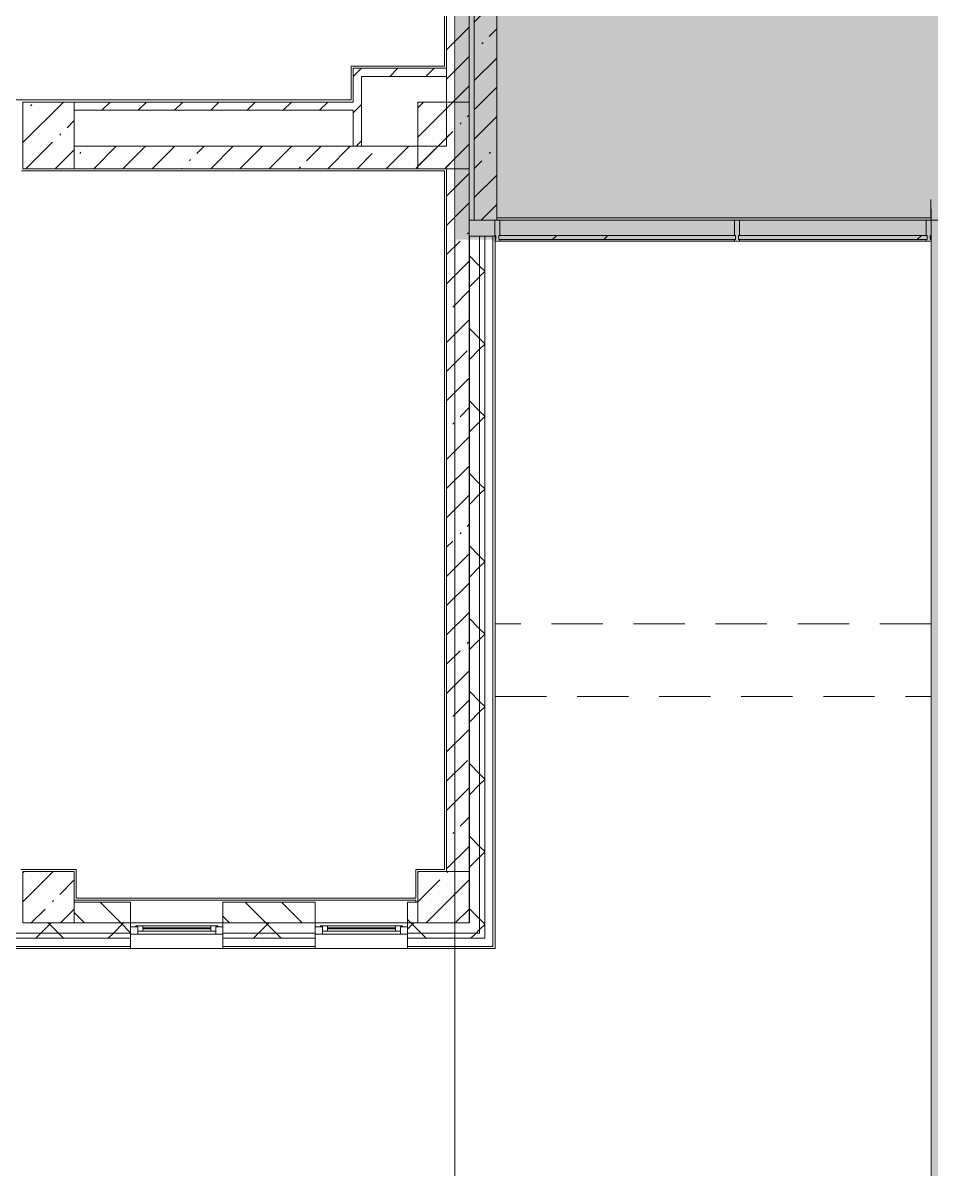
# Model space of a CAD drawing. Header units: millimetres. Extents: x -8624 to 200664, y -8553 to 29000.
# Drawn here: x 80350 to 89202, y 1150 to 12321 of the extents above; entities that cross this region are included whole.
import ezdxf

# ---------------------------------------------------------------- set-up
doc = ezdxf.new("R2010")
doc.units = ezdxf.units.MM
doc.linetypes.add('200_ШТРИХ__ш1_п0_6_', pattern=[800, 500, -300])
doc.linetypes.add('Осевая', pattern=[15875, 3175, -2381.25, 7937.5, -2381.25])
doc.layers.add('A-DETL-GENF-1', color=7, linetype='Continuous', lineweight=9, true_color=0xc0c0c0, transparency=0.4)
for name, color, linetype, lineweight in [('A-DETL-MBND-1', 7, '200_ШТРИХ__ш1_п0_6_', 9), ('A-GLAZ', 7, 'Continuous', 5), ('A-GLAZ-CURT', 7, 'Continuous', 5), ('A-GLAZ-CWMG', 7, 'Continuous', 5), ('A-WALL', 7, 'Continuous', 5), ('A-WALL-1', 7, 'Continuous', 9), ('I-WALL', 7, 'Continuous', 5), ('S-COLS', 7, 'Continuous', 5), ('Оси', 7, 'Continuous', 9), ('Оси-2', 7, 'Осевая', 9)]:
    doc.layers.add(name, color=color, linetype=linetype, lineweight=lineweight)
for name, color, linetype, lineweight, true_color in [('A-FLOR-1', 7, 'Continuous', 5, 0xb7b7b7), ('A-FLOR-2', 7, 'Continuous', 5, 0xaaaaaa), ('A-GLAZ-CURT-1', 7, 'Continuous', 5, 0x737373), ('A-GLAZ-CWMG-1', 7, 'Continuous', 5, 0x737373), ('A-GLAZ-CWMG-2', 7, 'Continuous', 5, 0x383e42), ('A-WALL-2', 7, 'Continuous', 5, 0x737373), ('I-WALL-2', 7, 'Continuous', 5, 0x737373), ('S-COLS-1', 7, 'Continuous', 5, 0x737373)]:
    doc.layers.add(name, color=color, linetype=linetype, lineweight=lineweight, true_color=true_color)
pattern_1 = [(45, (0, 0), (-285.1231, 285.1231), []), (45, (285.12, 0), (-285.1231, 285.1231), [504.031, -100.806, 16.764, -84.042])]
pattern_2 = [(45, (0, 0), (-353.5534, 353.5534), []), (135, (0, 0), (-353.5534, -353.5534), [])]
pattern_3 = [(45, (0, 0), (-176.7767, 176.7767), [])]

# ---------------------------------------------------------------- blocks, each defined once
blk = doc.blocks.new('BSC_Колонна _Прямоугольная - 500х500-V14-3_1_3_птичка копия 1')
at = {"layer": 'S-COLS'}
h = blk.add_hatch(dxfattribs=at)
h.set_pattern_fill('FP_16', color=256, style=0, pattern_type=2)
h.set_pattern_definition([(45, (-80600, -3800), (-285.1231, 285.1231), []), (45, (-80314.88, -3800), (-285.1231, 285.1231), [504.031, -100.806, 16.764, -84.042])])
h.paths.add_polyline_path([(-250, -250), (250, -250), (250, 250), (-250, 250), (-250, 42)])
for p, q in [((250, 250), (-250, 250)), ((-250, 250), (-250, -250)), ((250, -250), (250, 250)), ((-250, -250), (250, -250))]:
    blk.add_line(p, q, dxfattribs=at)
blk = doc.blocks.new('120_Окно_СКБ_1Ст - 120_Окно_СКБ_1Ст 900х2500_h_-19906774-3_1_3_птичка копия 1')
at = {"layer": 'A-GLAZ'}
for p, q in [((-450, -75), (-450, -5)), ((-450, -5), (-380, -5)), ((450, -5), (-450, -5)), ((-380, -75), (-450, -75)), ((-450, -75), (-400, -75)), ((-380, -75), (-400, -75)), ((-400, -75), (-400, -85)), ((-400, -85), (400, -85)), ((400, -85), (-400, -85)), ((-380, -5), (-380, -75)), ((380, -35), (-380, -35)), ((-380, -35), (-380, -75)), ((-330, -85), (-330, -35)), ((-330, -55), (330, -55)), ((330, -65), (-330, -65)), ((330, -85), (330, -35)), ((380, -75), (380, -5)), ((380, -5), (450, -5)), ((380, -75), (380, -35)), ((450, -75), (380, -75)), ((400, -75), (380, -75)), ((400, -75), (450, -75)), ((400, -85), (400, -75)), ((450, -5), (450, -75))]:
    blk.add_line(p, q, dxfattribs=at)
blk = doc.blocks.new('Системная панель - Стекло - 40мм-33184352-3_1_3_птичка копия 1')
at = {"layer": 'A-GLAZ-CURT'}
h = blk.add_hatch(dxfattribs=at)
h.set_pattern_fill('FP_92', color=256, style=0, pattern_type=2)
h.set_pattern_definition([(45, (-86642.5, -9710), (-1414.214, 1414.214), [1000, -3000]), (45, (-87642.5, -10210), (-1414.214, 1414.214), [3000, -1000]), (45, (-85642.5, -10710), (-1414.214, 1414.214), [1000, -3000])])
h.paths.add_polyline_path([(1153, 0), (1153, 40), (-1153, 40), (-1153, 0), (-765, 0)])
at = {"layer": 'A-GLAZ-CURT-1'}
for p, q in [((1153, 40), (-1153, 40)), ((-1153, 40), (-1153, 0)), ((-1153, 0), (1153, 0)), ((1153, 0), (1153, 40))]:
    blk.add_line(p, q, dxfattribs=at)
blk = doc.blocks.new('Системная панель - Стекло - 40мм-33184353-3_1_3_птичка копия 1')
at = {"layer": 'A-GLAZ-CURT'}
h = blk.add_hatch(dxfattribs=at)
h.set_pattern_fill('FP_93', color=256, style=0, pattern_type=2)
h.set_pattern_definition([(45, (-88744.2, -9710), (-1414.214, 1414.214), [1000, -3000]), (45, (-89744.2, -10210), (-1414.214, 1414.214), [3000, -1000]), (45, (-87744.2, -10710), (-1414.214, 1414.214), [1000, -3000])])
h.paths.add_polyline_path([(919, 0), (919, 40), (-919, 40), (-919, 0), (664, 0)])
at = {"layer": 'A-GLAZ-CURT-1'}
for p, q in [((919, 40), (-919, 40)), ((-919, 40), (-919, 0)), ((-919, 0), (919, 0)), ((919, 0), (919, 40))]:
    blk.add_line(p, q, dxfattribs=at)
blk = doc.blocks.new('Прямоугольный импост - Импост структурный с накладкой - 190мм-33184356-3_1_3_птичка копия 1')
at = {"layer": 'A-GLAZ-CWMG'}
for p, q in [((-50, 2), (-50, 17)), ((-50, 17), (0, 17)), ((0, 17), (0, 2))]:
    blk.add_line(p, q, dxfattribs=at)
at = {"layer": 'A-GLAZ-CWMG-1'}
for p, q in [((-40, 0), (-50, 0)), ((-40, -40), (-40, 0)), ((0, 0), (-10, 0)), ((-10, 0), (-10, -40)), ((-50, -190), (-50, -40)), ((-50, -40), (-40, -40)), ((-10, -40), (0, -40)), ((0, -40), (0, -190)), ((0, -190), (-50, -190))]:
    blk.add_line(p, q, dxfattribs=at)
blk = doc.blocks.new('Прямоугольный импост - Импост структурный с накладкой - 190мм-33184358-3_1_3_птичка копия 1')
at = {"layer": 'A-GLAZ-CWMG'}
for p, q in [((0, 17), (-50, 17)), ((-50, 17), (-50, 2)), ((0, 2), (0, 17))]:
    blk.add_line(p, q, dxfattribs=at)
at = {"layer": 'A-GLAZ-CWMG-1'}
for p, q in [((-50, 0), (-40, 0)), ((-40, 0), (-40, -40)), ((-10, -40), (-10, 0)), ((-10, 0), (0, 0)), ((-40, -40), (-50, -40)), ((-50, -40), (-50, -190)), ((0, -40), (-10, -40)), ((0, -190), (0, -40)), ((-50, -190), (0, -190))]:
    blk.add_line(p, q, dxfattribs=at)
blk = doc.blocks.new('Прямоугольный импост - Импост структурный с накладкой - 190мм-33184349-3_1_3_птичка копия 1')
at = {"layer": 'A-GLAZ-CWMG'}
for p, q in [((-25, 2), (-25, 17)), ((-25, 17), (25, 17)), ((25, 17), (25, 2))]:
    blk.add_line(p, q, dxfattribs=at)
at = {"layer": 'A-GLAZ-CWMG-1'}
for p, q in [((-15, 0), (-25, 0)), ((-15, -40), (-15, 0)), ((25, 0), (15, 0)), ((15, 0), (15, -40)), ((-25, -190), (-25, -40)), ((-25, -40), (-15, -40)), ((15, -40), (25, -40)), ((25, -40), (25, -190)), ((25, -190), (-25, -190))]:
    blk.add_line(p, q, dxfattribs=at)
blk = doc.blocks.new('Прямоугольный импост - Импост структурный с накладкой - 190мм-23186050-3_1_3_птичка копия 1')
at = {"layer": 'A-GLAZ-CWMG-2'}
for points in [[(85000, 10250), (87285, 10250), (87285, 10400), (85000, 10400)], [(85377, 10193), (87285, 10193), (87285, 10208), (85000, 10208), (85000, 10193)]]:
    blk.add_hatch(color=256, dxfattribs=at).paths.add_polyline_path(points)
at = {"layer": 'A-GLAZ-CWMG'}
blk.add_line((85000, 10193), (87285, 10193), dxfattribs=at)
at = {"layer": 'A-GLAZ-CWMG-1'}
blk.add_line((85000, 10400), (87285, 10400), dxfattribs=at)
blk = doc.blocks.new('Прямоугольный импост - Импост структурный с накладкой - 190мм-23186051-3_1_3_птичка копия 1')
at = {"layer": 'A-GLAZ-CWMG-2'}
for points in [[(88000, 10250), (88000, 10400), (87335, 10400), (87335, 10250)], [(88000, 10208), (88000, 10210), (87335, 10208)], [(88000, 10193), (88000, 10208), (87335, 10208), (87335, 10193)]]:
    blk.add_hatch(color=256, dxfattribs=at).paths.add_polyline_path(points)
at = {"layer": 'A-GLAZ-CWMG'}
blk.add_line((87335, 10193), (88000, 10193), dxfattribs=at)
at = {"layer": 'A-GLAZ-CWMG-1'}
blk.add_line((87335, 10400), (88000, 10400), dxfattribs=at)
blk = doc.blocks.new('Прямоугольный импост - Импост структурный с накладкой - 190мм-23186052-3_1_3_птичка копия 1')
at = {"layer": 'A-GLAZ-CWMG-2'}
for points in [[(88908, 10250), (89154, 10250), (89154, 10400), (88000, 10400), (88000, 10250)], [(88000, 10193), (89154, 10193), (89154, 10208), (88000, 10208)], [(89154, 10208), (89154, 10210), (88908, 10208)]]:
    blk.add_hatch(color=256, dxfattribs=at).paths.add_polyline_path(points)
at = {"layer": 'A-GLAZ-CWMG'}
blk.add_line((88000, 10193), (89154, 10193), dxfattribs=at)
at = {"layer": 'A-GLAZ-CWMG-1'}
blk.add_line((88000, 10400), (89154, 10400), dxfattribs=at)
blk = doc.blocks.new('парапет9 - парапет-22867712-3_1_3_птичка копия 1')
at = {"layer": 'A-DETL-MBND-1'}
for p, q in [((89202, 7964), (84952, 7964)), ((84952, 7255), (89202, 7255))]:
    blk.add_line(p, q, dxfattribs=at)
blk = doc.blocks.new('BSC_Колонна _Прямоугольная - 650х500-V120-3_1_3_птичка копия 1')
at = {"layer": 'S-COLS'}
h = blk.add_hatch(dxfattribs=at)
h.set_pattern_fill('FP_96', color=256, style=0, pattern_type=2)
h.set_pattern_definition([(135, (11225, -80600), (-285.1231, -285.1231), []), (135, (11225, -80314.88), (-285.1231, -285.1231), [504.031, -100.806, 16.764, -84.042])])
h.paths.add_polyline_path([(325, 250), (-325, 250), (-325, -250), (325, -250)])
for p, q in [((325, 250), (-325, 250)), ((-325, 250), (-325, -250)), ((325, -250), (325, 250)), ((-325, -250), (325, -250))]:
    blk.add_line(p, q, dxfattribs=at)
blk = doc.blocks.new('BSC_Колонна _Прямоугольная - 500х500-V121-3_1_3_птичка копия 1')
at = {"layer": 'S-COLS'}
h = blk.add_hatch(dxfattribs=at)
h.set_pattern_fill('FP_97', color=256, style=0, pattern_type=2)
h.set_pattern_definition([(45, (-84450, -3800), (-285.1231, 285.1231), []), (45, (-84164.88, -3800), (-285.1231, 285.1231), [504.031, -100.806, 16.764, -84.042])])
h.paths.add_polyline_path([(-250, -250), (250, -250), (250, 250), (-250, 250), (-250, 42)])
for p, q in [((250, 250), (-250, 250)), ((-250, 250), (-250, -250)), ((250, -250), (250, 250)), ((-250, -250), (250, -250))]:
    blk.add_line(p, q, dxfattribs=at)

msp = doc.modelspace()

# ---------------------------------------------------------------- hatches: boundary and pattern name
at = {"layer": 'A-DETL-GENF-1'}
msp.add_hatch(color=256, dxfattribs=at).paths.add_polyline_path([(120684.4, -258), (125233, -258), (125233, 21479), (93333, 21479), (93333, 27379), (84570, 27379), (84570, 10208.3), (89210, 10208.3), (89210, -258), (119801.7, -258)])
at = {"layer": 'A-WALL'}
h = msp.add_hatch(dxfattribs=at)
h.set_pattern_fill('FP_27', color=256, style=0, pattern_type=2)
h.set_pattern_definition(pattern_2)
h.paths.add_polyline_path([(84701.6, 10208.3), (84801.6, 10208.3), (84801.6, 10242), (84701.6, 10242)])
h = msp.add_hatch(dxfattribs=at)
h.set_pattern_fill('FP_27', color=256, style=0, pattern_type=2)
h.set_pattern_definition(pattern_2)
h.paths.add_polyline_path([(84801.6, 3450), (84801.1, 10208.3), (84701.6, 10208.3), (84701.6, 3450)])
h = msp.add_hatch(dxfattribs=at)
h.set_pattern_fill('FP_27', color=256, style=0, pattern_type=2)
h.set_pattern_definition(pattern_2)
h.paths.add_polyline_path([(84801.6, 10208.3), (84851.6, 10208.3), (84851.6, 10242), (84801.6, 10242)])
h = msp.add_hatch(dxfattribs=at)
h.set_pattern_fill('FP_27', color=256, style=0, pattern_type=2)
h.set_pattern_definition(pattern_2)
h.paths.add_polyline_path([(84851.6, 3400), (84851.4, 10208.3), (84801.6, 10208.3), (84801.6, 3400)])
h = msp.add_hatch(dxfattribs=at)
h.set_pattern_fill('FP_25', color=256, style=0, pattern_type=2)
h.set_pattern_definition([(135, (0, 0), (-176.7767, -176.7767), [])])
h.paths.add_polyline_path([(84200, 3550), (84200, 3750), (84100, 3750), (84100, 3550)])
h.paths.add_polyline_path([(83200, 3550), (83200, 3750), (82300, 3750), (82300, 3550)])
h.paths.add_polyline_path([(77080, 3550), (77080, 3750), (75980, 3750), (75980, 3550), (76550.3, 3550)])
h.paths.add_polyline_path([(80850, 3550), (81400, 3550), (81400, 3750), (80850, 3750), (80850, 3666.7)])
h.paths.add_polyline_path([(80080, 3550), (80350, 3550), (80350, 3750), (80080, 3750)])
h = msp.add_hatch(dxfattribs=at)
h.set_pattern_fill('FP_27', color=256, style=0, pattern_type=2)
h.set_pattern_definition(pattern_2)
h.paths.add_polyline_path([(84700, 3450), (84701.6, 3450), (84700, 3550), (84100, 3550), (84100, 3450), (84494.5, 3450)])
h.paths.add_polyline_path([(80350, 3450), (81400, 3450), (81400, 3550), (80080, 3550), (80081.1, 3450)])
h.paths.add_polyline_path([(76550.3, 3450), (77080, 3450), (77080, 3550), (75700, 3550), (75700, 3450), (75980, 3450)])
h.paths.add_polyline_path([(82300, 3450), (83200, 3450), (83200, 3550), (82300, 3550)])
h = msp.add_hatch(dxfattribs=at)
h.set_pattern_fill('FP_27', color=256, style=0, pattern_type=2)
h.set_pattern_definition(pattern_2)
h.paths.add_polyline_path([(84801.6, 3400), (84801.6, 3450), (84100, 3450), (84100, 3400), (84701.6, 3400)])
h.paths.add_polyline_path([(77080, 3400), (77080, 3450), (75700, 3450), (75700, 3400), (76550.3, 3400)])
h.paths.add_polyline_path([(80080, 3400), (81400, 3400), (81400, 3450), (80080, 3450)])
h.paths.add_polyline_path([(82300, 3400), (83200, 3400), (83200, 3450), (82300, 3450)])
at = {"layer": 'I-WALL'}
h = msp.add_hatch(dxfattribs=at)
h.set_pattern_fill('FP_23', color=256, style=0, pattern_type=2)
h.set_pattern_definition(pattern_1)
h.paths.add_polyline_path([(84750, 10400), (84970, 10400), (84970, 19100), (84750, 19100), (84750, 10439.8)])
h = msp.add_hatch(dxfattribs=at)
h.set_pattern_fill('FP_23', color=256, style=0, pattern_type=2)
h.set_pattern_definition(pattern_1)
h.paths.add_polyline_path([(84480, 4050), (84700, 4050), (84700, 10208.3), (84570, 10208.3), (84570, 15130), (84480, 15130), (84480, 4981.1)])
h = msp.add_hatch(dxfattribs=at)
h.set_pattern_fill('FP_23', color=256, style=0, pattern_type=2)
h.set_pattern_definition(pattern_1)
h.paths.add_polyline_path([(84570, 10208.3), (84700, 10208.3), (84700, 15130), (84570, 15130), (84570, 10674.6)])
h = msp.add_hatch(dxfattribs=at)
h.set_pattern_fill('FP_28', color=256, style=0, pattern_type=2)
h.set_pattern_definition(pattern_3)
h.paths.add_polyline_path([(83650, 11120), (83650, 11880), (83570, 11880), (83570, 11120), (83611.8, 11120)])
h = msp.add_hatch(dxfattribs=at)
h.set_pattern_fill('FP_28', color=256, style=0, pattern_type=2)
h.set_pattern_definition(pattern_3)
h.paths.add_polyline_path([(84480, 11800), (84480, 11880), (83650, 11880), (83650, 11800)])
h = msp.add_hatch(dxfattribs=at)
h.set_pattern_fill('FP_28', color=256, style=0, pattern_type=2)
h.set_pattern_definition(pattern_3)
h.paths.add_polyline_path([(83570, 11470), (83570, 11550), (80850, 11550), (80850, 11470), (81846.4, 11470)])
h = msp.add_hatch(dxfattribs=at)
h.set_pattern_fill('FP_23', color=256, style=0, pattern_type=2)
h.set_pattern_definition(pattern_1)
h.paths.add_polyline_path([(84480, 10900), (84480, 11120), (80850, 11120), (80850, 10900), (83611.8, 10900)])
at = {"layer": 'S-COLS'}
h = msp.add_hatch(dxfattribs=at)
h.set_pattern_fill('FP_23', color=256, style=0, pattern_type=2)
h.set_pattern_definition(pattern_1)
h.paths.add_polyline_path([(84570, 10900), (84570, 11550), (84200, 11550), (84200, 10900)])
h = msp.add_hatch(dxfattribs=at)
h.set_pattern_fill('FP_23', color=256, style=0, pattern_type=2)
h.set_pattern_definition(pattern_1)
h.paths.add_polyline_path([(84700, 10900), (84700, 11550), (84570, 11550), (84570, 10900)])

# ---------------------------------------------------------------- linework, layer by layer
at = {"layer": 'A-DETL-MBND-1'}
for p, q in [((89202, 10400), (89202, 10510)), ((84700, 10400), (84750, 10400)), ((84950, 10242), (84950, 10250))]:
    msp.add_line(p, q, dxfattribs=at)
at = {"layer": 'A-FLOR-1'}
for p, q in [((89199, 10420), (89199, 10600)), ((84970, 10420), (89199, 10420))]:
    msp.add_line(p, q, dxfattribs=at)
at = {"layer": 'A-FLOR-2'}
for p, q in [((84460, 11900), (84460, 15130)), ((83550.5, 11570), (83550.5, 11900)), ((83550.5, 11900), (84460, 11900)), ((79919, 11570), (83550.5, 11570)), ((84460, 10879), (80336, 10879)), ((84460, 4070), (84460, 10879)), ((80330, 4070), (80870, 4070)), ((80870, 4070), (80870, 3790)), ((84180, 3790), (84180, 4070)), ((84180, 4070), (84460, 4070)), ((80870, 3790), (84180, 3790))]:
    msp.add_line(p, q, dxfattribs=at)
at = {"layer": 'A-WALL'}
for p, q in [((89202, 10400), (89202, -258)), ((84701.6, 10242), (84701.6, 3550)), ((84951.6, 3300), (84951.6, 10242)), ((81400, 3750), (80850, 3750)), ((81400, 3300), (81400, 3750)), ((82300, 3750), (82300, 3300)), ((83200, 3750), (82300, 3750)), ((83200, 3300), (83200, 3750)), ((84100, 3750), (84100, 3300)), ((84200, 3750), (84100, 3750)), ((81400, 3550), (82300, 3550)), ((83200, 3550), (84100, 3550)), ((75858, 3300), (84951.6, 3300))]:
    msp.add_line(p, q, dxfattribs=at)
at = {"layer": 'A-WALL-1'}
for p, q in [((84480, 11800), (84480, 11880)), ((83570, 11120), (83650, 11120)), ((84801.6, 10242), (84801.6, 3450)), ((84851.6, 10242), (84851.6, 3400)), ((84931.6, 10242), (84931.6, 3320)), ((81400, 3550), (80850, 3550)), ((83200, 3550), (82300, 3550)), ((84200, 3550), (84100, 3550)), ((80080, 3450), (81400, 3450)), ((80080, 3400), (81400, 3400)), ((82300, 3450), (83200, 3450)), ((82300, 3400), (83200, 3400)), ((84100, 3450), (84801.6, 3450)), ((84100, 3400), (84851.6, 3400)), ((80080, 3320), (81400, 3320)), ((82300, 3320), (83200, 3320)), ((84100, 3320), (84931.6, 3320))]:
    msp.add_line(p, q, dxfattribs=at)
at = {"layer": 'A-WALL-2'}
for p, q in [((89360, 10400), (89202, 10400)), ((84951.6, 10242), (84701.6, 10242))]:
    msp.add_line(p, q, dxfattribs=at)
at = {"layer": 'I-WALL'}
for p, q in [((84480, 15130), (84480, 11880)), ((84700, 4050), (84700, 15130)), ((83570, 11880), (83570, 11550)), ((84480, 11880), (83570, 11880)), ((83650, 11120), (83650, 11800)), ((83650, 11800), (84480, 11800)), ((84480, 11800), (84480, 11120)), ((83570, 11550), (80850, 11550)), ((80850, 11470), (83570, 11470)), ((83570, 11470), (83570, 11120)), ((83570, 11120), (80850, 11120)), ((84480, 11120), (83650, 11120)), ((80850, 10900), (84480, 10900)), ((84480, 10900), (84480, 4050)), ((80850, 3770), (84180, 3770)), ((84180, 3750), (84180, 3770)), ((82300, 3550), (81400, 3550)), ((84100, 3550), (83200, 3550))]:
    msp.add_line(p, q, dxfattribs=at)
at = {"layer": 'I-WALL-2'}
for p, q in [((84750, 19100), (84750, 10400)), ((84970, 10400), (84970, 13400)), ((84750, 10400), (84970, 10400))]:
    msp.add_line(p, q, dxfattribs=at)
at = {"layer": 'S-COLS'}
for p, q in [((84570, 11550), (84200, 11550)), ((84200, 11550), (84200, 10900)), ((84200, 10900), (84570, 10900))]:
    msp.add_line(p, q, dxfattribs=at)
at = {"layer": 'S-COLS-1'}
for p, q in [((84700, 11550), (84570, 11550)), ((84700, 10900), (84700, 11550)), ((84570, 10900), (84700, 10900))]:
    msp.add_line(p, q, dxfattribs=at)
at = {"layer": 'Оси'}
for p, q in [((84560, 10029.8), (84560, 21915.1)), ((84560, -1906.3), (84560, 9979))]:
    msp.add_line(p, q, dxfattribs=at)
at = {"layer": 'Оси-2'}
msp.add_line((84560, 9979), (84560, 10029.8), dxfattribs=at)

# ---------------------------------------------------------------- block references
at = {"layer": 'A-DETL-MBND-1'}
msp.add_blockref('парапет9 - парапет-22867712-3_1_3_птичка копия 1', (0, -1500), dxfattribs=at)
at = {"layer": 'A-GLAZ', "rotation": 180}
for p in [(81850, 3435), (83650, 3435)]:
    msp.add_blockref('120_Окно_СКБ_1Ст - 120_Окно_СКБ_1Ст 900х2500_h_-19906774-3_1_3_птичка копия 1', p, dxfattribs=at)
at = {"layer": 'A-GLAZ-CURT-1'}
for name, p in [('Системная панель - Стекло - 40мм-33184352-3_1_3_птичка копия 1', (86142.5, 10210)), ('Системная панель - Стекло - 40мм-33184353-3_1_3_птичка копия 1', (88244.3, 10210))]:
    msp.add_blockref(name, p, dxfattribs=at)
at = {"layer": 'A-GLAZ-CWMG', "extrusion": (0, 0, -1), "rotation": 180}
for name, p in [('Прямоугольный импост - Импост структурный с накладкой - 190мм-33184349-3_1_3_птичка копия 1', (-87310, 10210)), ('Прямоугольный импост - Импост структурный с накладкой - 190мм-33184356-3_1_3_птичка копия 1', (-89203.5, 10210))]:
    msp.add_blockref(name, p, dxfattribs=at)
at = {"layer": 'A-GLAZ-CWMG-1', "rotation": 180}
msp.add_blockref('Прямоугольный импост - Импост структурный с накладкой - 190мм-33184358-3_1_3_птичка копия 1', (84950, 10210), dxfattribs=at)
at = {"layer": 'A-GLAZ-CWMG-1'}
for name in ['Прямоугольный импост - Импост структурный с накладкой - 190мм-23186050-3_1_3_птичка копия 1', 'Прямоугольный импост - Импост структурный с накладкой - 190мм-23186051-3_1_3_птичка копия 1', 'Прямоугольный импост - Импост структурный с накладкой - 190мм-23186052-3_1_3_птичка копия 1']:
    msp.add_blockref(name, (0, 0), dxfattribs=at)
at = {"layer": 'S-COLS', "rotation": 270.0000000000007}
msp.add_blockref('BSC_Колонна _Прямоугольная - 650х500-V120-3_1_3_птичка копия 1', (80600, 11225), dxfattribs=at)
at = {"layer": 'S-COLS'}
for name, p in [('BSC_Колонна _Прямоугольная - 500х500-V14-3_1_3_птичка копия 1', (80600, 3800)), ('BSC_Колонна _Прямоугольная - 500х500-V121-3_1_3_птичка копия 1', (84450, 3800))]:
    msp.add_blockref(name, p, dxfattribs=at)

doc.saveas('drawing.dxf')
